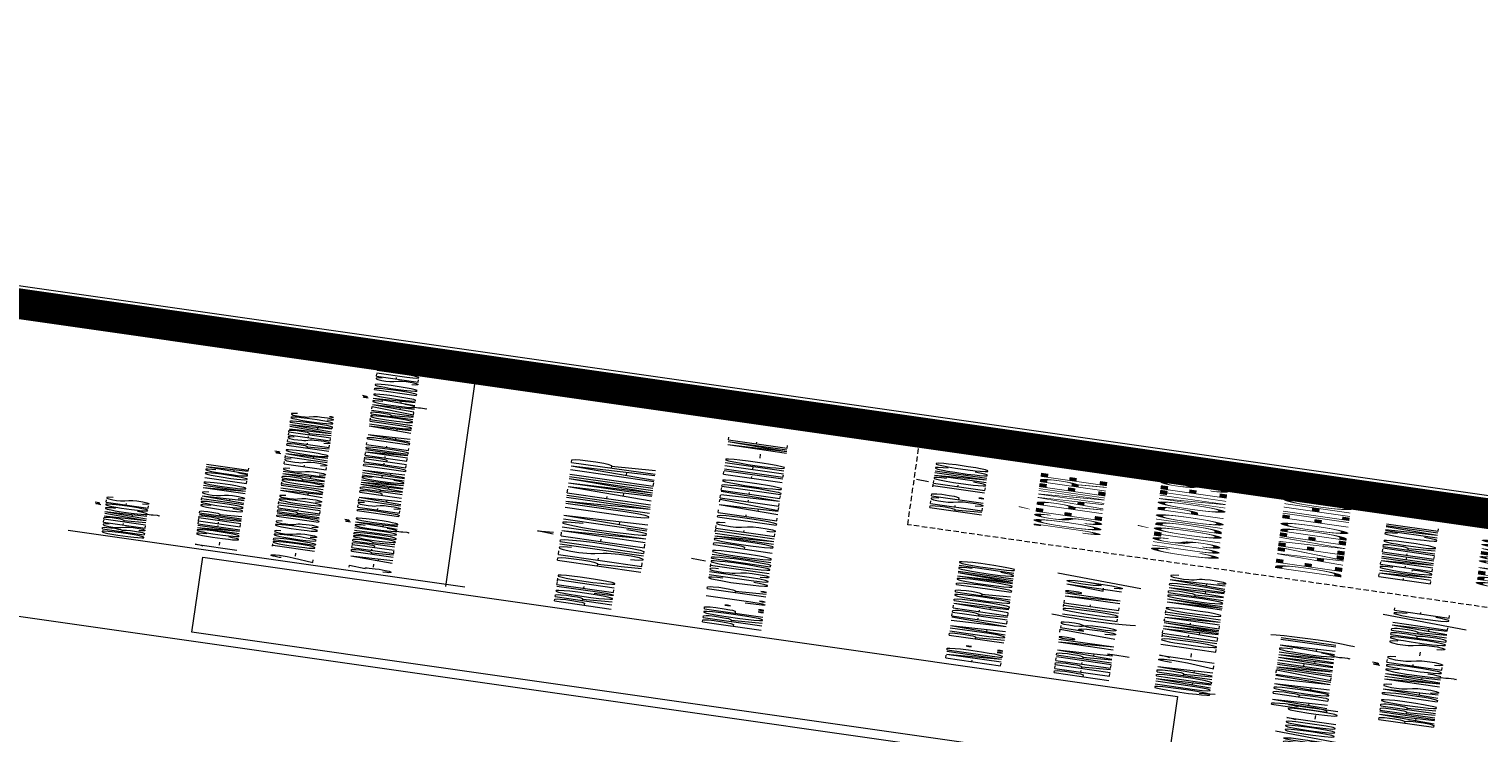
# Model space of a CAD drawing. Header units: millimetres. Extents: x -361192058 to 101130107379, y -14071650034 to 19218552450.
# Drawn here: x -130281.4 to -130000.3, y 45192.9 to 45329.4 of the extents above; entities that cross this region are included whole.
import ezdxf
from ezdxf.enums import TextEntityAlignment as Align

# ---------------------------------------------------------------- set-up
doc = ezdxf.new("R2010")
doc.units = ezdxf.units.MM
doc.header["$LTSCALE"] = 0.5
doc.linetypes.add('HIDDEN2', pattern=[0.1875, 0.125, -0.0625])
for name, color, linetype in [('02', 2, 'Continuous'), ('CERAMICA', 8, 'Continuous'), ('parede', 2, 'Continuous'), ('TEXT', 2, 'Continuous'), ('TEXTO', 3, 'Continuous'), ('TEXTO2', 3, 'Continuous')]:
    doc.layers.add(name, color=color, linetype=linetype)
doc.styles.add('ROMANS', font='romans', dxfattribs={"height": 0.1})
doc.styles.add('SANSSERIF', font='sas_____.pfb', dxfattribs={"height": 1})
doc.styles.get("Standard").update_dxf_attribs({"font": 'txt.shx', "height": 0.12})
picture_1 = doc.add_image_def('image2.jpg', size_in_pixel=(290, 928))
picture_2 = doc.add_image_def('image1.jpg', size_in_pixel=(700, 700))

# ---------------------------------------------------------------- blocks, each defined once
blk = doc.blocks.new('APROVADO QUADRA 21.2 MBVII')
at = {"layer": '02', "lineweight": 18}
for p, q in [((5124.8988, 2378.8065), (5124.8988, 2351.2457)), ((5111.7738, 2371.8085), (5111.7738, 2351.2457))]:
    blk.add_line(p, q, dxfattribs=at)
at = {"layer": '02', "color": 0, "lineweight": 18}
blk.add_line((5124.8988, 2371.8085), (5124.8988, 2351.2457), dxfattribs=at)
at = {"layer": '02', "lineweight": 18}
blk.add_lwpolyline([(5064.4488, 2350.4957), (5125.6488, 2350.4957), (5125.6488, 2395.0457), (5064.4488, 2395.0457)], close=True, dxfattribs=at)
at = {"layer": '02', "lineweight": 18, "const_width": 0.1}
blk.add_lwpolyline([(5065.1988, 2351.2457), (5124.8988, 2351.2457), (5124.8988, 2394.2957), (5065.1988, 2394.2957)], close=True, dxfattribs=at)
at = {"layer": '02', "color": 4, "linetype": 'HIDDEN2', "lineweight": 18}
blk.add_lwpolyline([(5120.9513, 2356.1639), (5124.5165, 2356.1639), (5124.5165, 2354.0186), (5120.9513, 2354.0186)], close=True, dxfattribs=at)
at = {"layer": 'CERAMICA', "lineweight": 18}
for p, q in [((5115.6804, 2358.8753), (5115.6804, 2357.5671)), ((5115.5768, 2357.6286), (5124.8566, 2357.6286))]:
    blk.add_line(p, q, dxfattribs=at)
at = {"color": 0, "lineweight": 13, "flags": 8}
for p in [(4700.7247, 2280.1125), (4699.5738, 2277.8964), (4702.3546, 2276.195), (4703.6722, 2274.085), (4699.8445, 2272.2194), (4703.0488, 2270.137), (4703.0877, 2267.9803), (4700.6523, 2261.5216), (4700.7007, 2257.1593)]:
    blk.add_attdef('NIVEL', p, '', height=0.075, dxfattribs=at)
for rotation, width, p in [(90, 0.8, (4700.8205, 2275.7521)), (270, 0.6, (4703.8437, 2274.9021)), (90, 0.8, (4701.5575, 2268.5021)), (180, 0.6, (4651.1817, 2236.1931))]:
    blk.add_attdef('$PORTA', text='', height=0.09, rotation=rotation, dxfattribs=dict(at, width=width)).set_placement(p, align=Align.MIDDLE)
for p in [(4654.176, 2240.463), (4648.499, 2240.1923), (4637.8012, 2239.3845), (4633.4388, 2239.3361), (4656.3921, 2239.3121), (4652.4746, 2237.6822), (4646.4166, 2236.988), (4644.2598, 2236.9491), (4650.3646, 2236.3646)]:
    blk.add_attdef('NIVEL', p, '', height=0.075, rotation=270, dxfattribs=at)
at = {"color": 0, "lineweight": 13, "width": 0.8, "flags": 8}
for p in [(4652.0317, 2239.2163), (4644.7817, 2238.4793)]:
    blk.add_attdef('$PORTA', text='', height=0.09, dxfattribs=at).set_placement(p, align=Align.MIDDLE)
at = {"layer": 'parede', "lineweight": 18, "style": 'ROMANS'}
blk.add_text('RESIDÊNCIA UNIFAMILIAR', height=0.275306, dxfattribs=at).set_placement((5117.3048, 2357.2794), align=Align.TOP_LEFT)
at = {"layer": 'TEXT', "lineweight": 18, "style": 'SANSSERIF'}
for s, p in [('JOSÉ RANIERE  ', (5121.6245, 2355.7568)), ('CUSTÓDIO PONTES ', (5121.2941, 2355.3637)), ('DE AZEVEDO FILHO', (5121.3158, 2354.9568)), ('CREA 327103', (5121.802, 2354.2983))]:
    blk.add_text(s, height=0.218329, dxfattribs=at).set_placement(p, align=Align.TOP_LEFT)
at = {"layer": 'TEXTO', "lineweight": 18, "style": 'ROMANS'}
for s, height, p in [('PROP.: J. R. CUSTÓDIO PONTES DE AZEVEDO FILHO - ME', 0.193418, (5115.6043, 2356.7824)), ('END.:  RUA VEREADOR DOMICIO', 0.180657, (5115.5493, 2355.9789)), ('PEREIRA, N° 758 (LOTE N° 49/', 0.180657, (5115.5815, 2355.6223)), ('DA BOA VIZINHANÇA II)', 0.180657, (5115.5554, 2354.9046)), ('BAIRRO DAS NAÇÕES - SOBRAL/CE', 0.180657, (5115.5623, 2354.5512))]:
    blk.add_text(s, height=height, dxfattribs=at).set_placement(p, align=Align.TOP_LEFT)
blk.add_text('QUADRA 21- LOTEAMENTO MORADAS ', height=0.180657, dxfattribs=at).set_placement((5115.5227, 2355.1094))
at = {"layer": 'TEXTO2', "lineweight": 18, "style": 'ROMANS'}
for s, height, p in [('OBSERVAÇÕES', 0.1378, (5115.749, 2358.7649)), ('1- CONFERIR COTAS NO LOCAL', 0.1378, (5115.7814, 2358.4581)), ('2- TODOS OS DIREITOS AUTORAIS ESTÃO RESERVADOS.', 0.1378, (5115.7769, 2358.2071)), ('3- A REPRODUÇÃO  DESTA PRANCHA DEPENDE DA  AUTORIZAÇÃO DO SEU AUTOR', 0.1378, (5115.7814, 2357.9499)), ('PROJETO', 0.18652, (5115.5918, 2357.27)), ('RESP. TÉCNICO', 0.170166, (5121.7677, 2356.1002)), ('CNPJ:13.366.989/0001-01', 0.161819, (5112.0464, 2354.8495)), ('ENGENHEIRO CIVIL', 0.170166, (5121.5663, 2354.6171))]:
    blk.add_text(s, height=height, dxfattribs=at).set_placement(p, align=Align.TOP_LEFT)
at = {"layer": '02', "color": 0, "lineweight": 30}
image = blk.add_image(picture_1, insert=(5042.653, 2352.0523), size_in_units=(16.4637, 52.6838), dxfattribs=at)
image.dxf.flags = 7
at = {"layer": '02', "color": 4, "linetype": 'HIDDEN2', "lineweight": 18}
image = blk.add_image(picture_2, insert=(5112.1413, 2355.2125), size_in_units=(3.2153, 3.2153), dxfattribs=at)
image.dxf.flags = 7

msp = doc.modelspace()

# ---------------------------------------------------------------- block references
at = {"layer": '02', "color": 0, "lineweight": 30, "xscale": -4.574818403918471, "yscale": -59.40450511825884, "zscale": 4.574818403918471, "rotation": 261.8606972171988}
msp.add_blockref('APROVADO QUADRA 21.2 MBVII', (5129.041, 2225.201), dxfattribs=at)

doc.saveas('drawing.dxf')
